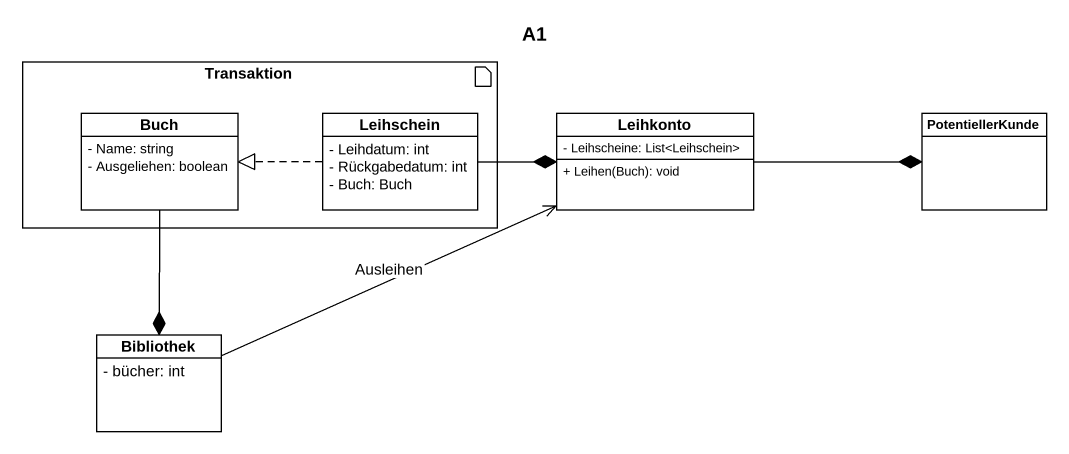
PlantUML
@startuml
title A1
hide circle
hide empty members
skinparam classAttributeIconSize 0
artifact Transaktion {
  class Buch {
    - Name: string
    - Ausgeliehen: boolean
  }
  class Leihschein {
    - Leihdatum: int
    - Rückgabedatum: int
    - Buch: Buch
  }
}
class Leihkonto {
  - Leihscheine: List<Leihschein>
  + Leihen(Buch): void
}
class PotentiellerKunde
class Bibliothek {
  - bücher: int
}
Buch --* Bibliothek
Leihschein .left.|> Buch
Leihschein -right-* Leihkonto
Leihkonto -right-* PotentiellerKunde
Bibliothek -right-> Leihkonto : Ausleihen
@enduml
